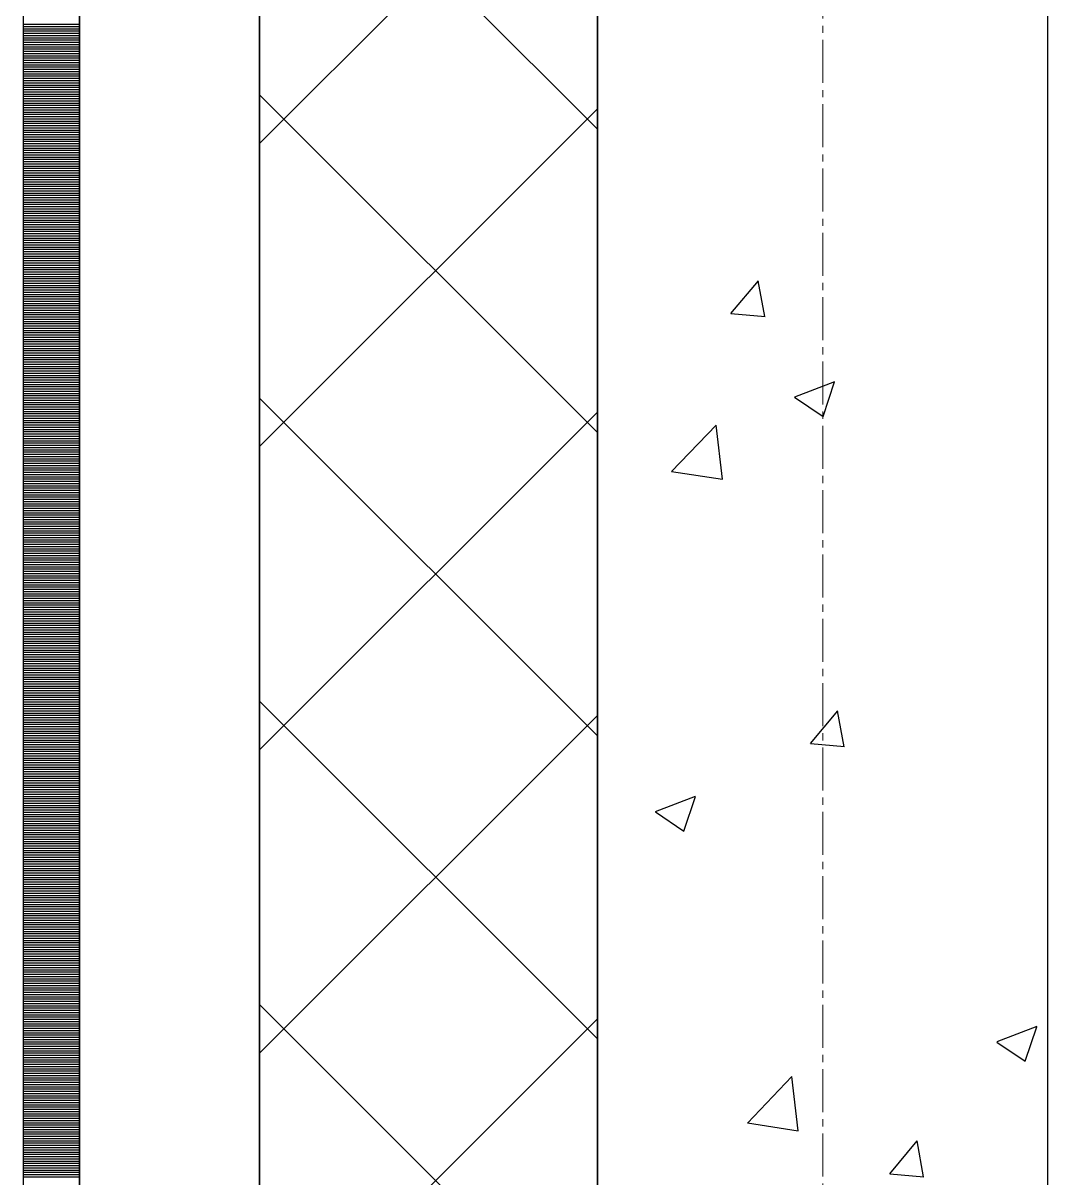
# Model space of a CAD drawing. Header units: millimetres. Extents: x -231292 to 573618, y -153144 to 564035.
# Drawn here: x 8548 to 9003, y 235302 to 235816 of the extents above; entities that cross this region are included whole.
import ezdxf

# ---------------------------------------------------------------- set-up
doc = ezdxf.new("R2010")
doc.units = ezdxf.units.MM
doc.linetypes.add('CENTER2', pattern=[28.575, 19.05, -3.175, 3.175, -3.175])
doc.layers.get('0').update_dxf_attribs({"color": 250})
for name, color, linetype, lineweight in [('АР_Стены ПЕНОблок', 250, 'Continuous', 20), ('АР_Тонкая', 250, 'Continuous', 5), ('АР_Утеплитель', 250, 'Continuous', 0), ('АР_Штриховка', 250, 'Continuous', 0), ('РД_Оси_100', 250, 'Continuous', 0)]:
    doc.layers.add(name, color=color, linetype=linetype, lineweight=lineweight)

# ---------------------------------------------------------------- blocks, each defined once
blk = doc.blocks.new('оси_рен')
at = {"layer": 'РД_Оси_100', "color": 251, "linetype": 'CENTER2', "true_color": 0x636466}
blk.add_line((1195652.916, 135558.25), (1195652.916, 223268.25), dxfattribs=at)

msp = doc.modelspace()

# ---------------------------------------------------------------- linework, layer by layer
at = {"layer": 'АР_Стены ПЕНОблок', "color": 18, "linetype": 'Continuous', "lineweight": 25, "true_color": 0x000000}
for p, q in [((8803.243, 263866.253), (8803.243, 187666.253)), ((9003.243, 187666.253), (9003.243, 263866.253))]:
    msp.add_line(p, q, dxfattribs=at)
at = {"layer": 'АР_Тонкая', "color": 18, "linetype": 'Continuous', "lineweight": 25, "true_color": 0x000000}
for p, q in [((8548.243, 263866.253), (8548.243, 187666.253)), ((8573.243, 263866.253), (8573.243, 187666.253)), ((8573.243, 187666.253), (8573.243, 263866.253)), ((8653.243, 187666.253), (8653.243, 263866.253))]:
    msp.add_line(p, q, dxfattribs=at)
at = {"layer": 'АР_Утеплитель', "color": 18, "linetype": 'Continuous', "lineweight": 25, "true_color": 0x000000}
for p, q in [((8653.243, 263866.253), (8653.243, 187666.253)), ((8803.243, 187666.253), (8803.243, 263866.253))]:
    msp.add_line(p, q, dxfattribs=at)
at = {"layer": 'АР_Штриховка', "color": 18, "linetype": 'Continuous', "lineweight": 25, "true_color": 0x000000}
for p, q in [((8803.243, 235768.336), (8653.243, 235918.336)), ((8653.243, 235762.049), (8803.243, 235912.049)), ((8548.243, 235815.002), (8573.243, 235815.002)), ((8548.243, 235814.002), (8573.243, 235814.002)), ((8548.243, 235813.002), (8573.243, 235813.002)), ((8548.243, 235812.002), (8573.243, 235812.002)), ((8548.243, 235811.002), (8573.243, 235811.002)), ((8548.243, 235810.002), (8573.243, 235810.002)), ((8548.243, 235809.002), (8573.243, 235809.002)), ((8548.243, 235808.002), (8573.243, 235808.002)), ((8548.243, 235807.002), (8573.243, 235807.002)), ((8548.243, 235806.002), (8573.243, 235806.002)), ((8548.243, 235805.002), (8573.243, 235805.002)), ((8548.243, 235804.002), (8573.243, 235804.002)), ((8548.243, 235803.002), (8573.243, 235803.002)), ((8548.243, 235802.002), (8573.243, 235802.002)), ((8548.243, 235801.002), (8573.243, 235801.002)), ((8548.243, 235800.002), (8573.243, 235800.002)), ((8548.243, 235799.002), (8573.243, 235799.002)), ((8548.243, 235798.002), (8573.243, 235798.002)), ((8548.243, 235797.002), (8573.243, 235797.002)), ((8548.243, 235796.002), (8573.243, 235796.002)), ((8548.243, 235795.002), (8573.243, 235795.002)), ((8548.243, 235794.002), (8573.243, 235794.002)), ((8548.243, 235793.002), (8573.243, 235793.002)), ((8548.243, 235792.002), (8573.243, 235792.002)), ((8548.243, 235791.002), (8573.243, 235791.002)), ((8548.243, 235790.002), (8573.243, 235790.002)), ((8548.243, 235789.002), (8573.243, 235789.002)), ((8548.243, 235788.002), (8573.243, 235788.002)), ((8548.243, 235787.002), (8573.243, 235787.002)), ((8548.243, 235786.002), (8573.243, 235786.002)), ((8548.243, 235785.002), (8573.243, 235785.002)), ((8548.243, 235784.002), (8573.243, 235784.002)), ((8548.243, 235783.002), (8573.243, 235783.002)), ((8803.243, 235633.632), (8653.243, 235783.632)), ((8548.243, 235782.002), (8573.243, 235782.002)), ((8548.243, 235781.002), (8573.243, 235781.002)), ((8548.243, 235780.002), (8573.243, 235780.002)), ((8548.243, 235779.002), (8573.243, 235779.002)), ((8548.243, 235778.002), (8573.243, 235778.002)), ((8548.243, 235777.002), (8573.243, 235777.002)), ((8548.243, 235776.002), (8573.243, 235776.002)), ((8548.243, 235775.002), (8573.243, 235775.002)), ((8548.243, 235774.002), (8573.243, 235774.002)), ((8548.243, 235773.002), (8573.243, 235773.002)), ((8653.243, 235627.345), (8803.243, 235777.345)), ((8548.243, 235772.002), (8573.243, 235772.002)), ((8548.243, 235771.002), (8573.243, 235771.002)), ((8548.243, 235770.002), (8573.243, 235770.002)), ((8548.243, 235769.002), (8573.243, 235769.002)), ((8548.243, 235768.002), (8573.243, 235768.002)), ((8548.243, 235767.002), (8573.243, 235767.002)), ((8548.243, 235766.002), (8573.243, 235766.002)), ((8548.243, 235765.002), (8573.243, 235765.002)), ((8548.243, 235764.002), (8573.243, 235764.002)), ((8548.243, 235763.002), (8573.243, 235763.002)), ((8548.243, 235762.002), (8573.243, 235762.002)), ((8548.243, 235761.002), (8573.243, 235761.002)), ((8548.243, 235760.002), (8573.243, 235760.002)), ((8548.243, 235759.002), (8573.243, 235759.002)), ((8548.243, 235758.002), (8573.243, 235758.002)), ((8548.243, 235757.002), (8573.243, 235757.002)), ((8548.243, 235756.002), (8573.243, 235756.002)), ((8548.243, 235755.002), (8573.243, 235755.002)), ((8548.243, 235754.002), (8573.243, 235754.002)), ((8548.243, 235753.002), (8573.243, 235753.002)), ((8548.243, 235752.002), (8573.243, 235752.002)), ((8548.243, 235751.002), (8573.243, 235751.002)), ((8548.243, 235750.002), (8573.243, 235750.002)), ((8548.243, 235749.002), (8573.243, 235749.002)), ((8548.243, 235748.002), (8573.243, 235748.002)), ((8548.243, 235747.002), (8573.243, 235747.002)), ((8548.243, 235746.002), (8573.243, 235746.002)), ((8548.243, 235745.002), (8573.243, 235745.002)), ((8548.243, 235744.002), (8573.243, 235744.002)), ((8548.243, 235743.002), (8573.243, 235743.002)), ((8548.243, 235742.002), (8573.243, 235742.002)), ((8548.243, 235741.002), (8573.243, 235741.002)), ((8548.243, 235740.002), (8573.243, 235740.002)), ((8548.243, 235739.002), (8573.243, 235739.002)), ((8548.243, 235738.002), (8573.243, 235738.002)), ((8548.243, 235737.002), (8573.243, 235737.002)), ((8548.243, 235736.002), (8573.243, 235736.002)), ((8548.243, 235735.002), (8573.243, 235735.002)), ((8548.243, 235734.002), (8573.243, 235734.002)), ((8548.243, 235733.002), (8573.243, 235733.002)), ((8548.243, 235732.002), (8573.243, 235732.002)), ((8548.243, 235731.002), (8573.243, 235731.002)), ((8548.243, 235730.002), (8573.243, 235730.002)), ((8548.243, 235729.002), (8573.243, 235729.002)), ((8548.243, 235728.002), (8573.243, 235728.002)), ((8548.243, 235727.002), (8573.243, 235727.002)), ((8548.243, 235726.002), (8573.243, 235726.002)), ((8548.243, 235725.002), (8573.243, 235725.002)), ((8548.243, 235724.002), (8573.243, 235724.002)), ((8548.243, 235723.002), (8573.243, 235723.002)), ((8548.243, 235722.002), (8573.243, 235722.002)), ((8548.243, 235721.002), (8573.243, 235721.002)), ((8548.243, 235720.002), (8573.243, 235720.002)), ((8548.243, 235719.002), (8573.243, 235719.002)), ((8548.243, 235718.002), (8573.243, 235718.002)), ((8548.243, 235717.002), (8573.243, 235717.002)), ((8548.243, 235716.002), (8573.243, 235716.002)), ((8548.243, 235715.002), (8573.243, 235715.002)), ((8548.243, 235714.002), (8573.243, 235714.002)), ((8548.243, 235713.002), (8573.243, 235713.002)), ((8548.243, 235712.002), (8573.243, 235712.002)), ((8548.243, 235711.002), (8573.243, 235711.002)), ((8548.243, 235710.002), (8573.243, 235710.002)), ((8548.243, 235709.002), (8573.243, 235709.002)), ((8548.243, 235708.002), (8573.243, 235708.002)), ((8548.243, 235707.002), (8573.243, 235707.002)), ((8548.243, 235706.002), (8573.243, 235706.002)), ((8548.243, 235705.002), (8573.243, 235705.002)), ((8548.243, 235704.002), (8573.243, 235704.002)), ((8548.243, 235703.002), (8573.243, 235703.002)), ((8548.243, 235702.002), (8573.243, 235702.002)), ((8548.243, 235701.002), (8573.243, 235701.002)), ((8862.537, 235686.468), (8874.782, 235701.061)), ((8877.58, 235685.104), (8874.643, 235701.026)), ((8548.243, 235700.002), (8573.243, 235700.002)), ((8548.243, 235699.002), (8573.243, 235699.002)), ((8548.243, 235698.002), (8573.243, 235698.002)), ((8548.243, 235697.002), (8573.243, 235697.002)), ((8548.243, 235696.002), (8573.243, 235696.002)), ((8548.243, 235695.002), (8573.243, 235695.002)), ((8548.243, 235694.002), (8573.243, 235694.002)), ((8548.243, 235693.002), (8573.243, 235693.002)), ((8548.243, 235692.002), (8573.243, 235692.002)), ((8548.243, 235691.002), (8573.243, 235691.002)), ((8548.243, 235690.002), (8573.243, 235690.002)), ((8548.243, 235689.002), (8573.243, 235689.002)), ((8548.243, 235688.002), (8573.243, 235688.002)), ((8548.243, 235687.002), (8573.243, 235687.002)), ((8548.243, 235686.002), (8573.243, 235686.002)), ((8862.536, 235686.458), (8877.718, 235685.13)), ((8548.243, 235685.002), (8573.243, 235685.002)), ((8548.243, 235684.002), (8573.243, 235684.002)), ((8548.243, 235683.002), (8573.243, 235683.002)), ((8548.243, 235682.002), (8573.243, 235682.002)), ((8548.243, 235681.002), (8573.243, 235681.002)), ((8548.243, 235680.002), (8573.243, 235680.002)), ((8548.243, 235679.002), (8573.243, 235679.002)), ((8548.243, 235678.002), (8573.243, 235678.002)), ((8548.243, 235677.002), (8573.243, 235677.002)), ((8548.243, 235676.002), (8573.243, 235676.002)), ((8548.243, 235675.002), (8573.243, 235675.002)), ((8548.243, 235674.002), (8573.243, 235674.002)), ((8548.243, 235673.002), (8573.243, 235673.002)), ((8548.243, 235672.002), (8573.243, 235672.002)), ((8548.243, 235671.002), (8573.243, 235671.002)), ((8548.243, 235670.002), (8573.243, 235670.002)), ((8548.243, 235669.002), (8573.243, 235669.002)), ((8548.243, 235668.002), (8573.243, 235668.002)), ((8548.243, 235667.002), (8573.243, 235667.002)), ((8548.243, 235666.002), (8573.243, 235666.002)), ((8548.243, 235665.002), (8573.243, 235665.002)), ((8548.243, 235664.002), (8573.243, 235664.002)), ((8548.243, 235663.002), (8573.243, 235663.002)), ((8548.243, 235662.002), (8573.243, 235662.002)), ((8548.243, 235661.002), (8573.243, 235661.002)), ((8548.243, 235660.002), (8573.243, 235660.002)), ((8548.243, 235659.002), (8573.243, 235659.002)), ((8548.243, 235658.002), (8573.243, 235658.002)), ((8548.243, 235657.002), (8573.243, 235657.002)), ((8548.243, 235656.002), (8573.243, 235656.002)), ((8548.243, 235655.002), (8573.243, 235655.002)), ((8890.856, 235649.49), (8908.64, 235656.317)), ((8903.406, 235640.758), (8908.556, 235656.107)), ((8548.243, 235654.002), (8573.243, 235654.002)), ((8548.243, 235653.002), (8573.243, 235653.002)), ((8548.243, 235652.002), (8573.243, 235652.002)), ((8548.243, 235651.002), (8573.243, 235651.002)), ((8548.243, 235650.002), (8573.243, 235650.002)), ((8548.243, 235649.002), (8573.243, 235649.002)), ((8548.243, 235648.002), (8573.243, 235648.002)), ((8548.243, 235647.002), (8573.243, 235647.002)), ((8548.243, 235646.002), (8573.243, 235646.002)), ((8548.243, 235645.002), (8573.243, 235645.002)), ((8803.243, 235498.928), (8653.243, 235648.928)), ((8890.762, 235649.283), (8903.396, 235640.76)), ((8548.243, 235644.002), (8573.243, 235644.002)), ((8548.243, 235643.002), (8573.243, 235643.002)), ((8548.243, 235642.002), (8573.243, 235642.002)), ((8548.243, 235641.002), (8573.243, 235641.002)), ((8548.243, 235640.002), (8573.243, 235640.002)), ((8653.243, 235492.641), (8803.243, 235642.641)), ((8548.243, 235639.002), (8573.243, 235639.002)), ((8548.243, 235638.002), (8573.243, 235638.002)), ((8548.243, 235637.002), (8573.243, 235637.002)), ((8548.243, 235636.002), (8573.243, 235636.002)), ((8548.243, 235635.002), (8573.243, 235635.002)), ((8548.243, 235634.002), (8573.243, 235634.002)), ((8836.139, 235616.338), (8855.923, 235636.956)), ((8858.712, 235612.832), (8855.906, 235636.954)), ((8548.243, 235633.002), (8573.243, 235633.002)), ((8548.243, 235632.002), (8573.243, 235632.002)), ((8548.243, 235631.002), (8573.243, 235631.002)), ((8548.243, 235630.002), (8573.243, 235630.002)), ((8548.243, 235629.002), (8573.243, 235629.002)), ((8548.243, 235628.002), (8573.243, 235628.002)), ((8548.243, 235627.002), (8573.243, 235627.002)), ((8548.243, 235626.002), (8573.243, 235626.002)), ((8548.243, 235625.002), (8573.243, 235625.002)), ((8548.243, 235624.002), (8573.243, 235624.002)), ((8548.243, 235623.002), (8573.243, 235623.002)), ((8548.243, 235622.002), (8573.243, 235622.002)), ((8548.243, 235621.002), (8573.243, 235621.002)), ((8548.243, 235620.002), (8573.243, 235620.002)), ((8548.243, 235619.002), (8573.243, 235619.002)), ((8548.243, 235618.002), (8573.243, 235618.002)), ((8548.243, 235617.002), (8573.243, 235617.002)), ((8548.243, 235616.002), (8573.243, 235616.002)), ((8548.243, 235615.002), (8573.243, 235615.002)), ((8548.243, 235614.002), (8573.243, 235614.002)), ((8836.126, 235616.364), (8858.716, 235612.861)), ((8548.243, 235613.002), (8573.243, 235613.002)), ((8548.243, 235612.002), (8573.243, 235612.002)), ((8548.243, 235611.002), (8573.243, 235611.002)), ((8548.243, 235610.002), (8573.243, 235610.002)), ((8548.243, 235609.002), (8573.243, 235609.002)), ((8548.243, 235608.002), (8573.243, 235608.002)), ((8548.243, 235607.002), (8573.243, 235607.002)), ((8548.243, 235606.002), (8573.243, 235606.002)), ((8548.243, 235605.002), (8573.243, 235605.002)), ((8548.243, 235604.002), (8573.243, 235604.002)), ((8548.243, 235603.002), (8573.243, 235603.002)), ((8548.243, 235602.002), (8573.243, 235602.002)), ((8548.243, 235601.002), (8573.243, 235601.002)), ((8548.243, 235600.002), (8573.243, 235600.002)), ((8548.243, 235599.002), (8573.243, 235599.002)), ((8548.243, 235598.002), (8573.243, 235598.002)), ((8548.243, 235597.002), (8573.243, 235597.002)), ((8548.243, 235596.002), (8573.243, 235596.002)), ((8548.243, 235595.002), (8573.243, 235595.002)), ((8548.243, 235594.002), (8573.243, 235594.002)), ((8548.243, 235593.002), (8573.243, 235593.002)), ((8548.243, 235592.002), (8573.243, 235592.002)), ((8548.243, 235591.002), (8573.243, 235591.002)), ((8548.243, 235590.002), (8573.243, 235590.002)), ((8548.243, 235589.002), (8573.243, 235589.002)), ((8548.243, 235588.002), (8573.243, 235588.002)), ((8548.243, 235587.002), (8573.243, 235587.002)), ((8548.243, 235586.002), (8573.243, 235586.002)), ((8548.243, 235585.002), (8573.243, 235585.002)), ((8548.243, 235584.002), (8573.243, 235584.002)), ((8548.243, 235583.002), (8573.243, 235583.002)), ((8548.243, 235582.002), (8573.243, 235582.002)), ((8548.243, 235581.002), (8573.243, 235581.002)), ((8548.243, 235580.002), (8573.243, 235580.002)), ((8548.243, 235579.002), (8573.243, 235579.002)), ((8548.243, 235578.002), (8573.243, 235578.002)), ((8548.243, 235577.002), (8573.243, 235577.002)), ((8548.243, 235576.002), (8573.243, 235576.002)), ((8548.243, 235575.002), (8573.243, 235575.002)), ((8548.243, 235574.002), (8573.243, 235574.002)), ((8548.243, 235573.002), (8573.243, 235573.002)), ((8548.243, 235572.002), (8573.243, 235572.002)), ((8548.243, 235571.002), (8573.243, 235571.002)), ((8548.243, 235570.002), (8573.243, 235570.002)), ((8548.243, 235569.002), (8573.243, 235569.002)), ((8548.243, 235568.002), (8573.243, 235568.002)), ((8548.243, 235567.002), (8573.243, 235567.002)), ((8548.243, 235566.002), (8573.243, 235566.002)), ((8548.243, 235565.002), (8573.243, 235565.002)), ((8548.243, 235564.002), (8573.243, 235564.002)), ((8548.243, 235563.002), (8573.243, 235563.002)), ((8548.243, 235562.002), (8573.243, 235562.002)), ((8548.243, 235561.002), (8573.243, 235561.002)), ((8548.243, 235560.002), (8573.243, 235560.002)), ((8548.243, 235559.002), (8573.243, 235559.002)), ((8548.243, 235558.002), (8573.243, 235558.002)), ((8548.243, 235557.002), (8573.243, 235557.002)), ((8548.243, 235556.002), (8573.243, 235556.002)), ((8548.243, 235555.002), (8573.243, 235555.002)), ((8548.243, 235554.002), (8573.243, 235554.002)), ((8548.243, 235553.002), (8573.243, 235553.002)), ((8548.243, 235552.002), (8573.243, 235552.002)), ((8548.243, 235551.002), (8573.243, 235551.002)), ((8548.243, 235550.002), (8573.243, 235550.002)), ((8548.243, 235549.002), (8573.243, 235549.002)), ((8548.243, 235548.002), (8573.243, 235548.002)), ((8548.243, 235547.002), (8573.243, 235547.002)), ((8548.243, 235546.002), (8573.243, 235546.002)), ((8548.243, 235545.002), (8573.243, 235545.002)), ((8548.243, 235544.002), (8573.243, 235544.002)), ((8548.243, 235543.002), (8573.243, 235543.002)), ((8548.243, 235542.002), (8573.243, 235542.002)), ((8548.243, 235541.002), (8573.243, 235541.002)), ((8548.243, 235540.002), (8573.243, 235540.002)), ((8548.243, 235539.002), (8573.243, 235539.002)), ((8548.243, 235538.002), (8573.243, 235538.002)), ((8548.243, 235537.002), (8573.243, 235537.002)), ((8548.243, 235536.002), (8573.243, 235536.002)), ((8548.243, 235535.002), (8573.243, 235535.002)), ((8548.243, 235534.002), (8573.243, 235534.002)), ((8548.243, 235533.002), (8573.243, 235533.002)), ((8548.243, 235532.002), (8573.243, 235532.002)), ((8548.243, 235531.002), (8573.243, 235531.002)), ((8548.243, 235530.002), (8573.243, 235530.002)), ((8548.243, 235529.002), (8573.243, 235529.002)), ((8548.243, 235528.002), (8573.243, 235528.002)), ((8548.243, 235527.002), (8573.243, 235527.002)), ((8548.243, 235526.002), (8573.243, 235526.002)), ((8548.243, 235525.002), (8573.243, 235525.002)), ((8548.243, 235524.002), (8573.243, 235524.002)), ((8548.243, 235523.002), (8573.243, 235523.002)), ((8548.243, 235522.002), (8573.243, 235522.002)), ((8548.243, 235521.002), (8573.243, 235521.002)), ((8548.243, 235520.002), (8573.243, 235520.002)), ((8548.243, 235519.002), (8573.243, 235519.002)), ((8548.243, 235518.002), (8573.243, 235518.002)), ((8548.243, 235517.002), (8573.243, 235517.002)), ((8548.243, 235516.002), (8573.243, 235516.002)), ((8548.243, 235515.002), (8573.243, 235515.002)), ((8548.243, 235514.002), (8573.243, 235514.002)), ((8548.243, 235513.002), (8573.243, 235513.002)), ((8548.243, 235512.002), (8573.243, 235512.002)), ((8548.243, 235511.002), (8573.243, 235511.002)), ((8803.243, 235364.224), (8653.243, 235514.224)), ((8548.243, 235510.002), (8573.243, 235510.002)), ((8548.243, 235509.002), (8573.243, 235509.002)), ((8548.243, 235508.002), (8573.243, 235508.002)), ((8548.243, 235507.002), (8573.243, 235507.002)), ((8548.243, 235506.002), (8573.243, 235506.002)), ((8653.243, 235357.938), (8803.243, 235507.938)), ((8897.781, 235495.411), (8910.026, 235510.005)), ((8912.823, 235494.047), (8909.886, 235509.969)), ((8548.243, 235505.002), (8573.243, 235505.002)), ((8548.243, 235504.002), (8573.243, 235504.002)), ((8548.243, 235503.002), (8573.243, 235503.002)), ((8548.243, 235502.002), (8573.243, 235502.002)), ((8548.243, 235501.002), (8573.243, 235501.002)), ((8548.243, 235500.002), (8573.243, 235500.002)), ((8548.243, 235499.002), (8573.243, 235499.002)), ((8548.243, 235498.002), (8573.243, 235498.002)), ((8548.243, 235497.002), (8573.243, 235497.002)), ((8548.243, 235496.002), (8573.243, 235496.002)), ((8548.243, 235495.002), (8573.243, 235495.002)), ((8548.243, 235494.002), (8573.243, 235494.002)), ((8548.243, 235493.002), (8573.243, 235493.002)), ((8548.243, 235492.002), (8573.243, 235492.002)), ((8548.243, 235491.002), (8573.243, 235491.002)), ((8897.78, 235495.401), (8912.962, 235494.073)), ((8548.243, 235490.002), (8573.243, 235490.002)), ((8548.243, 235489.002), (8573.243, 235489.002)), ((8548.243, 235488.002), (8573.243, 235488.002)), ((8548.243, 235487.002), (8573.243, 235487.002)), ((8548.243, 235486.002), (8573.243, 235486.002)), ((8548.243, 235485.002), (8573.243, 235485.002)), ((8548.243, 235484.002), (8573.243, 235484.002)), ((8548.243, 235483.002), (8573.243, 235483.002)), ((8548.243, 235482.002), (8573.243, 235482.002)), ((8548.243, 235481.002), (8573.243, 235481.002)), ((8548.243, 235480.002), (8573.243, 235480.002)), ((8548.243, 235479.002), (8573.243, 235479.002)), ((8548.243, 235478.002), (8573.243, 235478.002)), ((8548.243, 235477.002), (8573.243, 235477.002)), ((8548.243, 235476.002), (8573.243, 235476.002)), ((8548.243, 235475.002), (8573.243, 235475.002)), ((8548.243, 235474.002), (8573.243, 235474.002)), ((8548.243, 235473.002), (8573.243, 235473.002)), ((8548.243, 235472.002), (8573.243, 235472.002)), ((8548.243, 235471.002), (8573.243, 235471.002)), ((8548.243, 235470.002), (8573.243, 235470.002)), ((8829.054, 235465.302), (8846.838, 235472.129)), ((8841.603, 235456.57), (8846.754, 235471.919)), ((8548.243, 235469.002), (8573.243, 235469.002)), ((8548.243, 235468.002), (8573.243, 235468.002)), ((8548.243, 235467.002), (8573.243, 235467.002)), ((8548.243, 235466.002), (8573.243, 235466.002)), ((8548.243, 235465.002), (8573.243, 235465.002)), ((8828.96, 235465.095), (8841.594, 235456.572)), ((8548.243, 235464.002), (8573.243, 235464.002)), ((8548.243, 235463.002), (8573.243, 235463.002)), ((8548.243, 235462.002), (8573.243, 235462.002)), ((8548.243, 235461.002), (8573.243, 235461.002)), ((8548.243, 235460.002), (8573.243, 235460.002)), ((8548.243, 235459.002), (8573.243, 235459.002)), ((8548.243, 235458.002), (8573.243, 235458.002)), ((8548.243, 235457.002), (8573.243, 235457.002)), ((8548.243, 235456.002), (8573.243, 235456.002)), ((8548.243, 235455.002), (8573.243, 235455.002)), ((8548.243, 235454.002), (8573.243, 235454.002)), ((8548.243, 235453.002), (8573.243, 235453.002)), ((8548.243, 235452.002), (8573.243, 235452.002)), ((8548.243, 235451.002), (8573.243, 235451.002)), ((8548.243, 235450.002), (8573.243, 235450.002)), ((8548.243, 235449.002), (8573.243, 235449.002)), ((8548.243, 235448.002), (8573.243, 235448.002)), ((8548.243, 235447.002), (8573.243, 235447.002)), ((8548.243, 235446.002), (8573.243, 235446.002)), ((8548.243, 235445.002), (8573.243, 235445.002)), ((8548.243, 235444.002), (8573.243, 235444.002)), ((8548.243, 235443.002), (8573.243, 235443.002)), ((8548.243, 235442.002), (8573.243, 235442.002)), ((8548.243, 235441.002), (8573.243, 235441.002)), ((8548.243, 235440.002), (8573.243, 235440.002)), ((8548.243, 235439.002), (8573.243, 235439.002)), ((8548.243, 235438.002), (8573.243, 235438.002)), ((8548.243, 235437.002), (8573.243, 235437.002)), ((8548.243, 235436.002), (8573.243, 235436.002)), ((8548.243, 235435.002), (8573.243, 235435.002)), ((8548.243, 235434.002), (8573.243, 235434.002)), ((8548.243, 235433.002), (8573.243, 235433.002)), ((8548.243, 235432.002), (8573.243, 235432.002)), ((8548.243, 235431.002), (8573.243, 235431.002)), ((8548.243, 235430.002), (8573.243, 235430.002)), ((8548.243, 235429.002), (8573.243, 235429.002)), ((8548.243, 235428.002), (8573.243, 235428.002)), ((8548.243, 235427.002), (8573.243, 235427.002)), ((8548.243, 235426.002), (8573.243, 235426.002)), ((8548.243, 235425.002), (8573.243, 235425.002)), ((8548.243, 235424.002), (8573.243, 235424.002)), ((8548.243, 235423.002), (8573.243, 235423.002)), ((8548.243, 235422.002), (8573.243, 235422.002)), ((8548.243, 235421.002), (8573.243, 235421.002)), ((8548.243, 235420.002), (8573.243, 235420.002)), ((8548.243, 235419.002), (8573.243, 235419.002)), ((8548.243, 235418.002), (8573.243, 235418.002)), ((8548.243, 235417.002), (8573.243, 235417.002)), ((8548.243, 235416.002), (8573.243, 235416.002)), ((8548.243, 235415.002), (8573.243, 235415.002)), ((8548.243, 235414.002), (8573.243, 235414.002)), ((8548.243, 235413.002), (8573.243, 235413.002)), ((8548.243, 235412.002), (8573.243, 235412.002)), ((8548.243, 235411.002), (8573.243, 235411.002)), ((8548.243, 235410.002), (8573.243, 235410.002)), ((8548.243, 235409.002), (8573.243, 235409.002)), ((8548.243, 235408.002), (8573.243, 235408.002)), ((8548.243, 235407.002), (8573.243, 235407.002)), ((8548.243, 235406.002), (8573.243, 235406.002)), ((8548.243, 235405.002), (8573.243, 235405.002)), ((8548.243, 235404.002), (8573.243, 235404.002)), ((8548.243, 235403.002), (8573.243, 235403.002)), ((8548.243, 235402.002), (8573.243, 235402.002)), ((8548.243, 235401.002), (8573.243, 235401.002)), ((8548.243, 235400.002), (8573.243, 235400.002)), ((8548.243, 235399.002), (8573.243, 235399.002)), ((8548.243, 235398.002), (8573.243, 235398.002)), ((8548.243, 235397.002), (8573.243, 235397.002)), ((8548.243, 235396.002), (8573.243, 235396.002)), ((8548.243, 235395.002), (8573.243, 235395.002)), ((8548.243, 235394.002), (8573.243, 235394.002)), ((8548.243, 235393.002), (8573.243, 235393.002)), ((8548.243, 235392.002), (8573.243, 235392.002)), ((8548.243, 235391.002), (8573.243, 235391.002)), ((8548.243, 235390.002), (8573.243, 235390.002)), ((8548.243, 235389.002), (8573.243, 235389.002)), ((8548.243, 235388.002), (8573.243, 235388.002)), ((8548.243, 235387.002), (8573.243, 235387.002)), ((8548.243, 235386.002), (8573.243, 235386.002)), ((8548.243, 235385.002), (8573.243, 235385.002)), ((8548.243, 235384.002), (8573.243, 235384.002)), ((8548.243, 235383.002), (8573.243, 235383.002)), ((8548.243, 235382.002), (8573.243, 235382.002)), ((8548.243, 235381.002), (8573.243, 235381.002)), ((8548.243, 235380.002), (8573.243, 235380.002)), ((8548.243, 235379.002), (8573.243, 235379.002)), ((8548.243, 235378.002), (8573.243, 235378.002)), ((8803.243, 235229.521), (8653.243, 235379.521)), ((8548.243, 235377.002), (8573.243, 235377.002)), ((8548.243, 235376.002), (8573.243, 235376.002)), ((8548.243, 235375.002), (8573.243, 235375.002)), ((8548.243, 235374.002), (8573.243, 235374.002)), ((8548.243, 235373.002), (8573.243, 235373.002)), ((8653.243, 235223.234), (8803.243, 235373.234)), ((8548.243, 235372.002), (8573.243, 235372.002)), ((8548.243, 235371.002), (8573.243, 235371.002)), ((8548.243, 235370.002), (8573.243, 235370.002)), ((8548.243, 235369.002), (8573.243, 235369.002)), ((8548.243, 235368.002), (8573.243, 235368.002)), ((8980.668, 235363.037), (8998.453, 235369.864)), ((8993.218, 235354.305), (8998.368, 235369.654)), ((8548.243, 235367.002), (8573.243, 235367.002)), ((8548.243, 235366.002), (8573.243, 235366.002)), ((8548.243, 235365.002), (8573.243, 235365.002)), ((8548.243, 235364.002), (8573.243, 235364.002)), ((8548.243, 235363.002), (8573.243, 235363.002)), ((8980.574, 235362.829), (8993.208, 235354.307)), ((8548.243, 235362.002), (8573.243, 235362.002)), ((8548.243, 235361.002), (8573.243, 235361.002)), ((8548.243, 235360.002), (8573.243, 235360.002)), ((8548.243, 235359.002), (8573.243, 235359.002)), ((8548.243, 235358.002), (8573.243, 235358.002)), ((8548.243, 235357.002), (8573.243, 235357.002)), ((8548.243, 235356.002), (8573.243, 235356.002)), ((8548.243, 235355.002), (8573.243, 235355.002)), ((8548.243, 235354.002), (8573.243, 235354.002)), ((8548.243, 235353.002), (8573.243, 235353.002)), ((8548.243, 235352.002), (8573.243, 235352.002)), ((8548.243, 235351.002), (8573.243, 235351.002)), ((8548.243, 235350.002), (8573.243, 235350.002)), ((8548.243, 235349.002), (8573.243, 235349.002)), ((8548.243, 235348.002), (8573.243, 235348.002)), ((8548.243, 235347.002), (8573.243, 235347.002)), ((8869.814, 235326.869), (8889.597, 235347.488)), ((8892.386, 235323.364), (8889.58, 235347.486)), ((8548.243, 235346.002), (8573.243, 235346.002)), ((8548.243, 235345.002), (8573.243, 235345.002)), ((8548.243, 235344.002), (8573.243, 235344.002)), ((8548.243, 235343.002), (8573.243, 235343.002)), ((8548.243, 235342.002), (8573.243, 235342.002)), ((8548.243, 235341.002), (8573.243, 235341.002)), ((8548.243, 235340.002), (8573.243, 235340.002)), ((8548.243, 235339.002), (8573.243, 235339.002)), ((8548.243, 235338.002), (8573.243, 235338.002)), ((8548.243, 235337.002), (8573.243, 235337.002)), ((8548.243, 235336.002), (8573.243, 235336.002)), ((8548.243, 235335.002), (8573.243, 235335.002)), ((8548.243, 235334.002), (8573.243, 235334.002)), ((8548.243, 235333.002), (8573.243, 235333.002)), ((8548.243, 235332.002), (8573.243, 235332.002)), ((8548.243, 235331.002), (8573.243, 235331.002)), ((8548.243, 235330.002), (8573.243, 235330.002)), ((8548.243, 235329.002), (8573.243, 235329.002)), ((8548.243, 235328.002), (8573.243, 235328.002)), ((8548.243, 235327.002), (8573.243, 235327.002)), ((8869.801, 235326.896), (8892.391, 235323.393)), ((8548.243, 235326.002), (8573.243, 235326.002)), ((8548.243, 235325.002), (8573.243, 235325.002)), ((8548.243, 235324.002), (8573.243, 235324.002)), ((8548.243, 235323.002), (8573.243, 235323.002)), ((8548.243, 235322.002), (8573.243, 235322.002)), ((8548.243, 235321.002), (8573.243, 235321.002)), ((8548.243, 235320.002), (8573.243, 235320.002)), ((8548.243, 235319.002), (8573.243, 235319.002)), ((8548.243, 235318.002), (8573.243, 235318.002)), ((8548.243, 235317.002), (8573.243, 235317.002)), ((8548.243, 235316.002), (8573.243, 235316.002)), ((8933.024, 235304.355), (8945.269, 235318.948)), ((8948.066, 235302.99), (8945.129, 235318.912)), ((8548.243, 235315.002), (8573.243, 235315.002)), ((8548.243, 235314.002), (8573.243, 235314.002)), ((8548.243, 235313.002), (8573.243, 235313.002)), ((8548.243, 235312.002), (8573.243, 235312.002)), ((8548.243, 235311.002), (8573.243, 235311.002)), ((8548.243, 235310.002), (8573.243, 235310.002)), ((8548.243, 235309.002), (8573.243, 235309.002)), ((8548.243, 235308.002), (8573.243, 235308.002)), ((8548.243, 235307.002), (8573.243, 235307.002)), ((8548.243, 235306.002), (8573.243, 235306.002)), ((8548.243, 235305.002), (8573.243, 235305.002)), ((8548.243, 235304.002), (8573.243, 235304.002)), ((8548.243, 235303.002), (8573.243, 235303.002)), ((8933.023, 235304.345), (8948.205, 235303.016))]:
    msp.add_line(p, q, dxfattribs=at)

# ---------------------------------------------------------------- block references
at = {"rotation": 359.999868838025}
msp.add_blockref('оси_рен', (-1186750.035, 50655.808), dxfattribs=at)

doc.saveas('drawing.dxf')
